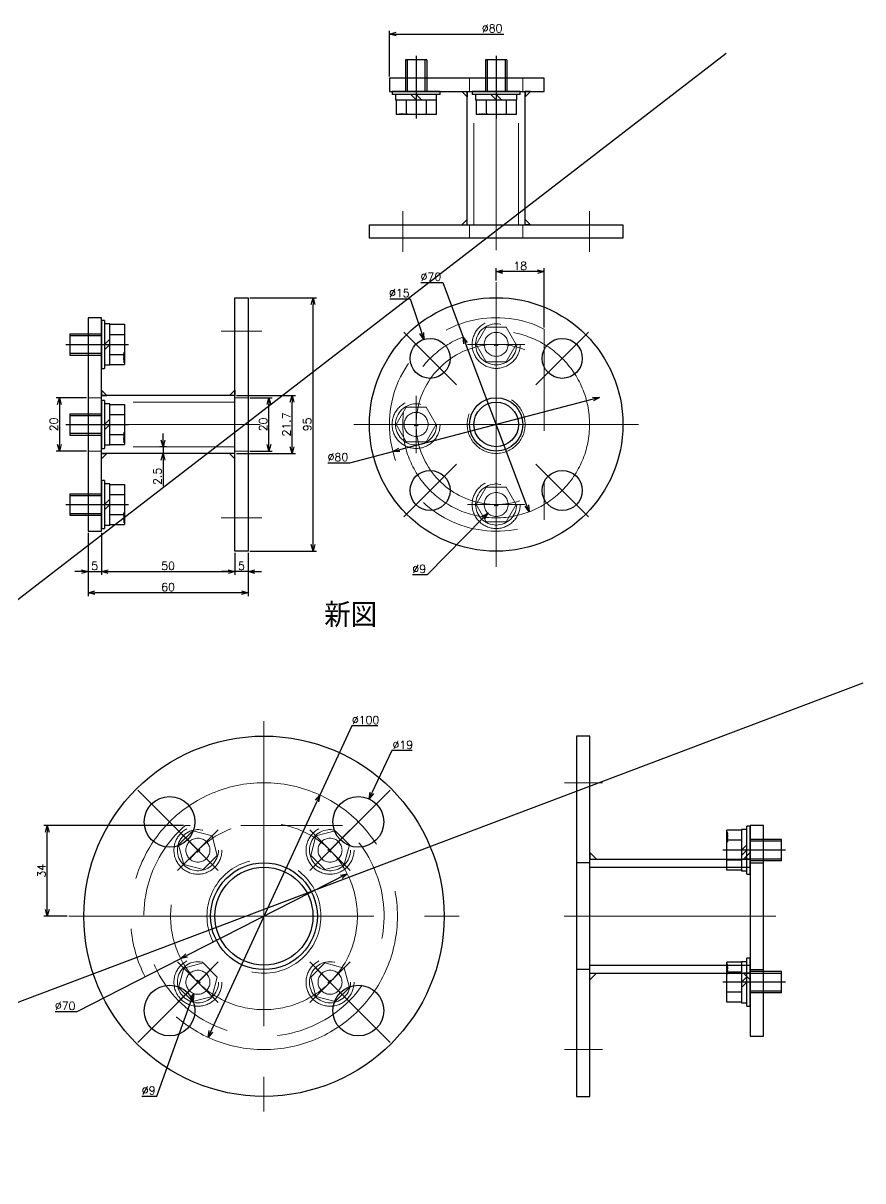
# Model space of a CAD drawing. Header units: millimetres. Extents: x -16130 to 36813, y -8099 to 27484.
# Drawn here: x 22106.4 to 22421.1, y 16719.6 to 17153.5 of the extents above; entities that cross this region are included whole.
import ezdxf

# ---------------------------------------------------------------- set-up
doc = ezdxf.new("R2010")
doc.units = ezdxf.units.MM
doc.header["$LTSCALE"] = 6
doc.header["$PDMODE"] = 99
doc.header["$PDSIZE"] = 1
doc.linetypes.add('CENTER2', pattern=[28.575, 19.05, -3.175, 3.175, -3.175])
doc.linetypes.add('HIDDEN', pattern=[9.525, 6.35, -3.175])
for name, color, linetype, lineweight in [('04_HIDDEN', 2, 'HIDDEN', 13), ('05_CENTER', 4, 'CENTER2', 13), ('07_TEXT', 3, 'Continuous', 13), ('08_DIM', 3, 'Continuous', 13)]:
    doc.layers.add(name, color=color, linetype=linetype, lineweight=lineweight)
doc.layers.add('10_DRAFT', color=8, linetype='Continuous', lineweight=0, plot=False)
doc.styles.add('KSS_TXT', font='txt.shx', dxfattribs={"bigfont": 'extfont2.shx'})
doc.styles.add('KSS_TXT_L', font='txt.shx', dxfattribs={"height": 3, "bigfont": 'extfont2.shx'})
doc.dimstyles.new('KSS_DIM', dxfattribs={"dimtxt": 3, "dimasz": 2.5, "dimexe": 1.25, "dimexo": 0.625, "dimtad": 1, "dimdsep": 46, "dimtxsty": 'KSS_TXT', "dimblk": 'OPEN30', "dimcen": 0, "dimazin": 2, "dimtfac": 0.75, "dimtmove": 0, "dimatfit": 3, "dimldrblk": 'OPEN30', "dimfxl": 1, "dimtolj": 1, "dimarcsym": 0})
doc.dimstyles.new('KSS_DIM$3', dxfattribs={"dimtxt": 3, "dimasz": 2.5, "dimexe": 1.25, "dimexo": 0.625, "dimtad": 1, "dimtih": 1, "dimtoh": 1, "dimdsep": 46, "dimtxsty": 'KSS_TXT', "dimblk": 'OPEN30', "dimcen": 0, "dimazin": 2, "dimtfac": 0.75, "dimtofl": 0, "dimtmove": 0, "dimatfit": 3, "dimldrblk": 'OPEN30', "dimfxl": 1, "dimtolj": 1, "dimarcsym": 0})

# ---------------------------------------------------------------- blocks, each defined once
blk = doc.blocks.new('A$C684B70C1')
at = {"color": 0}
for p, q in [((55, 10.85), (5, 10.85)), ((55, -10.85), (5, -10.85))]:
    blk.add_line(p, q, dxfattribs=at)
for points in [[(60, 47.5), (55, 47.5), (55, -47.5), (60, -47.5)], [(0, 40), (5, 40), (5, -40), (0, -40)]]:
    blk.add_lwpolyline(points, close=True, dxfattribs=at)
at = {"color": 3}
for points in [[(5, 10.85), (7, 10.85), (5, 12.85), (5, 12.85)], [(55, 10.85), (53, 10.85), (55, 12.85), (55, 12.85)], [(5, -10.85), (7, -10.85), (5, -12.85), (5, -12.85)], [(55, -10.85), (53, -10.85), (55, -12.85), (55, -12.85)]]:
    blk.add_lwpolyline(points, close=True, dxfattribs=at)
at = {"layer": '04_HIDDEN'}
for p, q in [((0, 10), (5, 10)), ((55, 10), (60, 10)), ((55, 8.35), (5, 8.35)), ((55, -8.35), (5, -8.35)), ((0, -10), (5, -10)), ((55, -10), (60, -10))]:
    blk.add_line(p, q, dxfattribs=at)
at = {"layer": '05_CENTER'}
for p, q in [((49.88, 35), (65.12, 35)), ((-5.12, 30), (10.12, 30)), ((-3.6, 0), (64.55, 0)), ((-5.12, -30), (10.12, -30)), ((49.88, -35), (65.12, -35))]:
    blk.add_line(p, q, dxfattribs=at)
blk = doc.blocks.new('A$C684B72EF')
at = {"color": 0}
for centre, radius in [((0, 0), 47.5), ((-24.75, 24.75), 7.5), ((24.75, 24.75), 7.5), ((0, 0), 10), ((0, 0), 8.35), ((-24.75, -24.75), 7.5), ((24.75, -24.75), 7.5)]:
    blk.add_circle(centre, radius, dxfattribs=at)
at = {"layer": '04_HIDDEN'}
blk.add_line((18, 35.72), (18, -35.72), dxfattribs=at)
for centre, radius in [((0, 30), 4.5), ((0, 0), 10.85), ((-30, 0), 4.5), ((0, -30), 4.5)]:
    blk.add_circle(centre, radius, dxfattribs=at)
blk.add_arc((0, 0), 40, 63.2563, 296.7437, dxfattribs=at)
at = {"layer": '05_CENTER'}
for p, q in [((0, -53.33), (0, 53.33)), ((-14.89, 14.89), (-34.61, 34.61)), ((14.89, 14.89), (34.61, 34.61)), ((-53.33, 0), (53.33, 0)), ((-14.89, -14.89), (-34.61, -34.61)), ((14.89, -14.89), (34.61, -34.61))]:
    blk.add_line(p, q, dxfattribs=at)
blk.add_circle((0, 0), 35, dxfattribs=at)
blk.add_arc((0, 0), 30, 68.9919, 291.0081, dxfattribs=at)
blk = doc.blocks.new('_Open30')
at = {"color": 0, "linetype": 'ByBlock', "lineweight": -2}
for p, q in [((-1, 0.27), (0, 0)), ((0, 0), (-1, -0.27)), ((0, 0), (-1, 0))]:
    blk.add_line(p, q, dxfattribs=at)
blk = doc.blocks.new('*D3663')
at = {"layer": '08_DIM', "color": 0, "lineweight": -2, "transparency": 16777216}
for p, q in [((22191.37, 17013.08), (22199.77, 17013.08)), ((22198.52, 16995.58), (22198.52, 17010.58)), ((22191.37, 16993.08), (22199.77, 16993.08))]:
    blk.add_line(p, q, dxfattribs=at)
at = {"layer": 'Defpoints', "color": 0, "transparency": 16777216}
for p in [(22190.75, 17013.08), (22198.52, 17013.08), (22190.75, 16993.08)]:
    blk.add_point(p, dxfattribs=at)
at = {"layer": '08_DIM', "color": 0, "lineweight": -2, "transparency": 16777216, "xscale": 2.5, "yscale": 2.5, "zscale": 2.5}
for p, rotation in [((22198.52, 17013.08), 90), ((22198.52, 16993.08), 270)]:
    blk.add_blockref('_Open30', p, dxfattribs=dict(at, rotation=rotation))
at = {"layer": '08_DIM', "color": 0, "transparency": 16777216, "insert": (22196.4, 17003.08), "char_height": 3, "attachment_point": 5, "rotation": 90, "style": 'KSS_TXT'}
blk.add_mtext('\\A1;20', dxfattribs=at)
blk = doc.blocks.new('*D3664')
at = {"layer": '08_DIM', "color": 0, "lineweight": -2, "transparency": 16777216}
for p, q in [((22186.37, 17013.93), (22208.47, 17013.93)), ((22207.22, 16994.73), (22207.22, 17011.43)), ((22186.37, 16992.23), (22208.47, 16992.23))]:
    blk.add_line(p, q, dxfattribs=at)
at = {"layer": 'Defpoints', "color": 0, "transparency": 16777216}
for p in [(22185.75, 17013.93), (22207.22, 17013.93), (22185.75, 16992.23)]:
    blk.add_point(p, dxfattribs=at)
at = {"layer": '08_DIM', "color": 0, "lineweight": -2, "transparency": 16777216, "xscale": 2.5, "yscale": 2.5, "zscale": 2.5}
for p, rotation in [((22207.22, 17013.93), 90), ((22207.22, 16992.23), 270)]:
    blk.add_blockref('_Open30', p, dxfattribs=dict(at, rotation=rotation))
at = {"layer": '08_DIM', "color": 0, "transparency": 16777216, "insert": (22205.1, 17003.08), "char_height": 3, "attachment_point": 5, "rotation": 90, "style": 'KSS_TXT'}
blk.add_mtext('\\A1;21.7', dxfattribs=at)
blk = doc.blocks.new('*D3665')
at = {"layer": '08_DIM', "color": 0, "lineweight": -2, "transparency": 16777216}
for p, q in [((22191.37, 17050.58), (22216.3, 17050.58)), ((22215.05, 16958.08), (22215.05, 17048.08)), ((22191.37, 16955.58), (22216.3, 16955.58))]:
    blk.add_line(p, q, dxfattribs=at)
at = {"layer": 'Defpoints', "color": 0, "transparency": 16777216}
for p in [(22190.75, 17050.58), (22215.05, 17050.58), (22190.75, 16955.58)]:
    blk.add_point(p, dxfattribs=at)
at = {"layer": '08_DIM', "color": 0, "lineweight": -2, "transparency": 16777216, "xscale": 2.5, "yscale": 2.5, "zscale": 2.5}
for p, rotation in [((22215.05, 17050.58), 90), ((22215.05, 16955.58), 270)]:
    blk.add_blockref('_Open30', p, dxfattribs=dict(at, rotation=rotation))
at = {"layer": '08_DIM', "color": 0, "transparency": 16777216, "insert": (22212.92, 17003.08), "char_height": 3, "attachment_point": 5, "rotation": 90, "style": 'KSS_TXT'}
blk.add_mtext('\\A1;95', dxfattribs=at)
blk = doc.blocks.new('*D3666')
at = {"layer": '08_DIM', "color": 0, "lineweight": -2, "transparency": 16777216}
for p, q in [((22283.67, 17057.04), (22283.67, 17061.61)), ((22299.17, 17060.36), (22286.17, 17060.36)), ((22301.67, 17039.43), (22301.67, 17061.61))]:
    blk.add_line(p, q, dxfattribs=at)
at = {"layer": 'Defpoints', "color": 0, "transparency": 16777216}
for p in [(22283.67, 17060.36), (22283.67, 17056.41), (22301.67, 17038.8)]:
    blk.add_point(p, dxfattribs=at)
at = {"layer": '08_DIM', "color": 0, "lineweight": -2, "transparency": 16777216, "xscale": 2.5, "yscale": 2.5, "zscale": 2.5, "rotation": 180}
blk.add_blockref('_Open30', (22283.67, 17060.36), dxfattribs=at)
at = {"layer": '08_DIM', "color": 0, "lineweight": -2, "transparency": 16777216, "xscale": 2.5, "yscale": 2.5, "zscale": 2.5}
blk.add_blockref('_Open30', (22301.67, 17060.36), dxfattribs=at)
at = {"layer": '08_DIM', "color": 0, "transparency": 16777216, "insert": (22292.67, 17062.48), "char_height": 3, "attachment_point": 5, "style": 'KSS_TXT'}
blk.add_mtext('\\A1;18', dxfattribs=at)
blk = doc.blocks.new('*D3667')
at = {"layer": '08_DIM', "color": 0, "lineweight": -2, "transparency": 16777216}
for p, q in [((22185.75, 16954.96), (22185.75, 16946.67)), ((22190.75, 16954.96), (22190.75, 16946.67)), ((22183.25, 16947.92), (22180.75, 16947.92)), ((22190.75, 16947.92), (22185.75, 16947.92)), ((22193.25, 16947.92), (22195.75, 16947.92))]:
    blk.add_line(p, q, dxfattribs=at)
at = {"layer": 'Defpoints', "color": 0, "transparency": 16777216}
for p in [(22185.75, 16955.58), (22190.75, 16955.58), (22185.75, 16947.92)]:
    blk.add_point(p, dxfattribs=at)
at = {"layer": '08_DIM', "color": 0, "lineweight": -2, "transparency": 16777216, "xscale": 2.5, "yscale": 2.5, "zscale": 2.5}
blk.add_blockref('_Open30', (22185.75, 16947.92), dxfattribs=at)
at = {"layer": '08_DIM', "color": 0, "lineweight": -2, "transparency": 16777216, "xscale": 2.5, "yscale": 2.5, "zscale": 2.5, "rotation": 180}
blk.add_blockref('_Open30', (22190.75, 16947.92), dxfattribs=at)
at = {"layer": '08_DIM', "color": 0, "transparency": 16777216, "insert": (22188.25, 16950.05), "char_height": 3, "attachment_point": 5, "style": 'KSS_TXT'}
blk.add_mtext('\\A1;5', dxfattribs=at)
blk = doc.blocks.new('*D3668')
at = {"layer": '08_DIM', "color": 0, "lineweight": -2, "transparency": 16777216}
for p, q in [((22130.75, 16962.46), (22130.75, 16938.76)), ((22190.75, 16954.96), (22190.75, 16938.76)), ((22188.25, 16940.01), (22133.25, 16940.01))]:
    blk.add_line(p, q, dxfattribs=at)
at = {"layer": 'Defpoints', "color": 0, "transparency": 16777216}
for p in [(22130.75, 16963.08), (22190.75, 16955.58), (22130.75, 16940.01)]:
    blk.add_point(p, dxfattribs=at)
at = {"layer": '08_DIM', "color": 0, "lineweight": -2, "transparency": 16777216, "xscale": 2.5, "yscale": 2.5, "zscale": 2.5, "rotation": 180}
blk.add_blockref('_Open30', (22130.75, 16940.01), dxfattribs=at)
at = {"layer": '08_DIM', "color": 0, "lineweight": -2, "transparency": 16777216, "xscale": 2.5, "yscale": 2.5, "zscale": 2.5}
blk.add_blockref('_Open30', (22190.75, 16940.01), dxfattribs=at)
at = {"layer": '08_DIM', "color": 0, "transparency": 16777216, "insert": (22160.75, 16942.14), "char_height": 3, "attachment_point": 5, "style": 'KSS_TXT'}
blk.add_mtext('\\A1;60', dxfattribs=at)
blk = doc.blocks.new('*D3669')
at = {"layer": '08_DIM', "color": 0, "lineweight": -2, "transparency": 16777216}
for p, q in [((22130.75, 16962.46), (22130.75, 16946.67)), ((22135.75, 16962.46), (22135.75, 16946.67)), ((22128.25, 16947.92), (22125.75, 16947.92)), ((22130.75, 16947.92), (22135.75, 16947.92)), ((22138.25, 16947.92), (22140.75, 16947.92))]:
    blk.add_line(p, q, dxfattribs=at)
at = {"layer": 'Defpoints', "color": 0, "transparency": 16777216}
for p in [(22130.75, 16963.08), (22135.75, 16963.08), (22135.75, 16947.92)]:
    blk.add_point(p, dxfattribs=at)
at = {"layer": '08_DIM', "color": 0, "lineweight": -2, "transparency": 16777216, "xscale": 2.5, "yscale": 2.5, "zscale": 2.5}
blk.add_blockref('_Open30', (22130.75, 16947.92), dxfattribs=at)
at = {"layer": '08_DIM', "color": 0, "lineweight": -2, "transparency": 16777216, "xscale": 2.5, "yscale": 2.5, "zscale": 2.5, "rotation": 180}
blk.add_blockref('_Open30', (22135.75, 16947.92), dxfattribs=at)
at = {"layer": '08_DIM', "color": 0, "transparency": 16777216, "insert": (22133.25, 16950.05), "char_height": 3, "attachment_point": 5, "style": 'KSS_TXT'}
blk.add_mtext('\\A1;5', dxfattribs=at)
blk = doc.blocks.new('*D3670')
at = {"layer": '08_DIM', "color": 0, "lineweight": -2, "transparency": 16777216}
for p, q in [((22130.12, 17013.08), (22118.78, 17013.08)), ((22120.03, 17010.58), (22120.03, 16995.58)), ((22130.12, 16993.08), (22118.78, 16993.08))]:
    blk.add_line(p, q, dxfattribs=at)
at = {"layer": 'Defpoints', "color": 0, "transparency": 16777216}
for p in [(22130.75, 17013.08), (22120.03, 16993.08), (22130.75, 16993.08)]:
    blk.add_point(p, dxfattribs=at)
at = {"layer": '08_DIM', "color": 0, "lineweight": -2, "transparency": 16777216, "xscale": 2.5, "yscale": 2.5, "zscale": 2.5}
for p, rotation in [((22120.03, 17013.08), 90), ((22120.03, 16993.08), 270)]:
    blk.add_blockref('_Open30', p, dxfattribs=dict(at, rotation=rotation))
at = {"layer": '08_DIM', "color": 0, "transparency": 16777216, "insert": (22117.91, 17003.08), "char_height": 3, "attachment_point": 5, "rotation": 90, "style": 'KSS_TXT'}
blk.add_mtext('\\A1;20', dxfattribs=at)
blk = doc.blocks.new('*D3671')
at = {"layer": '08_DIM', "color": 0, "lineweight": -2, "transparency": 16777216}
for p, q in [((22158.88, 16997.23), (22158.88, 16999.73)), ((22160.12, 16994.73), (22157.63, 16994.73)), ((22158.88, 16994.73), (22158.88, 16992.23)), ((22160.12, 16992.23), (22157.63, 16992.23)), ((22158.88, 16989.73), (22158.88, 16979.98))]:
    blk.add_line(p, q, dxfattribs=at)
at = {"layer": 'Defpoints', "color": 0, "transparency": 16777216}
for p in [(22160.75, 16994.73), (22158.88, 16992.23), (22160.75, 16992.23)]:
    blk.add_point(p, dxfattribs=at)
at = {"layer": '08_DIM', "color": 0, "lineweight": -2, "transparency": 16777216, "xscale": 2.5, "yscale": 2.5, "zscale": 2.5}
for p, rotation in [((22158.88, 16994.73), 270), ((22158.88, 16992.23), 90)]:
    blk.add_blockref('_Open30', p, dxfattribs=dict(at, rotation=rotation))
at = {"layer": '08_DIM', "color": 0, "transparency": 16777216, "insert": (22156.76, 16983.61), "char_height": 3, "attachment_point": 5, "rotation": 90, "style": 'KSS_TXT'}
blk.add_mtext('\\A1;2.5', dxfattribs=at)
blk = doc.blocks.new('*D3672')
at = {"layer": '08_DIM', "color": 0, "lineweight": -2, "transparency": 16777216}
for p, q in [((22243.89, 17050.16), (22251.51, 17050.16)), ((22251.51, 17050.16), (22255.78, 17037.32))]:
    blk.add_line(p, q, dxfattribs=at)
at = {"layer": 'Defpoints', "color": 0, "transparency": 16777216}
for p in [(22256.56, 17034.95), (22261.29, 17020.71)]:
    blk.add_point(p, dxfattribs=at)
at = {"layer": '08_DIM', "color": 0, "lineweight": -2, "transparency": 16777216, "xscale": 2.5, "yscale": 2.5, "zscale": 2.5, "rotation": 288.3620675400327}
blk.add_blockref('_Open30', (22256.56, 17034.95), dxfattribs=at)
at = {"layer": '08_DIM', "color": 0, "transparency": 16777216, "insert": (22247.39, 17052.29), "char_height": 3, "attachment_point": 5, "style": 'KSS_TXT'}
blk.add_mtext('\\A1;%%C15', dxfattribs=at)
blk = doc.blocks.new('*D3673')
at = {"layer": '08_DIM', "color": 0, "lineweight": -2, "transparency": 16777216}
for p, q in [((22255.39, 17056.3), (22263.64, 17056.3)), ((22263.64, 17056.3), (22271.34, 17035.84)), ((22296, 16970.32), (22272.23, 17033.5))]:
    blk.add_line(p, q, dxfattribs=at)
at = {"layer": 'Defpoints', "color": 0, "transparency": 16777216}
for p in [(22271.34, 17035.84), (22296, 16970.32)]:
    blk.add_point(p, dxfattribs=at)
at = {"layer": '08_DIM', "color": 0, "lineweight": -2, "transparency": 16777216, "xscale": 2.5, "yscale": 2.5, "zscale": 2.5}
for p, rotation in [((22271.34, 17035.84), 110.62580146954), ((22296, 16970.32), 290.62580146954)]:
    blk.add_blockref('_Open30', p, dxfattribs=dict(at, rotation=rotation))
at = {"layer": '08_DIM', "color": 0, "transparency": 16777216, "insert": (22259.21, 17058.42), "char_height": 3, "attachment_point": 5, "style": 'KSS_TXT'}
blk.add_mtext('\\A1;%%C70', dxfattribs=at)
blk = doc.blocks.new('*D3685')
at = {"layer": '08_DIM', "color": 0, "lineweight": -2, "transparency": 16777216}
for p, q in [((22135.75, 16962.46), (22135.75, 16946.67)), ((22185.75, 16954.96), (22185.75, 16946.67)), ((22138.25, 16947.92), (22183.25, 16947.92))]:
    blk.add_line(p, q, dxfattribs=at)
at = {"layer": 'Defpoints', "color": 0, "transparency": 16777216}
for p in [(22135.75, 16963.08), (22185.75, 16955.58), (22185.75, 16947.92)]:
    blk.add_point(p, dxfattribs=at)
at = {"layer": '08_DIM', "color": 0, "lineweight": -2, "transparency": 16777216, "xscale": 2.5, "yscale": 2.5, "zscale": 2.5, "rotation": 180}
blk.add_blockref('_Open30', (22135.75, 16947.92), dxfattribs=at)
at = {"layer": '08_DIM', "color": 0, "lineweight": -2, "transparency": 16777216, "xscale": 2.5, "yscale": 2.5, "zscale": 2.5}
blk.add_blockref('_Open30', (22185.75, 16947.92), dxfattribs=at)
at = {"layer": '08_DIM', "color": 0, "transparency": 16777216, "insert": (22160.75, 16950.05), "char_height": 3, "attachment_point": 5, "style": 'KSS_TXT'}
blk.add_mtext('\\A1;50', dxfattribs=at)
blk = doc.blocks.new('A$C684B73BF')
at = {"color": 0}
for centre, radius in [((0, 0), 67.5), ((-35.36, 35.36), 9.5), ((35.36, 35.36), 9.5), ((0, 0), 20), ((0, 0), 18.35), ((-35.36, -35.36), 9.5), ((35.36, -35.36), 9.5)]:
    blk.add_circle(centre, radius, dxfattribs=at)
at = {"layer": '04_HIDDEN'}
blk.add_line((29.48, 34), (-29.48, 34), dxfattribs=at)
for centre, radius in [((-24.75, 24.75), 4.5), ((24.75, 24.75), 4.5), ((0, 0), 21.35), ((-24.75, -24.75), 4.5), ((24.75, -24.75), 4.5)]:
    blk.add_circle(centre, radius, dxfattribs=at)
blk.add_arc((0, 0), 45, 130.9261, 49.0739, dxfattribs=at)
at = {"layer": '05_CENTER'}
for p, q in [((0, 73.14), (0, -73.14)), ((-23.43, 23.43), (-47.28, 47.28)), ((23.43, 23.43), (47.28, 47.28)), ((-29.94, 29.94), (-19.56, 19.56)), ((29.94, 29.94), (19.56, 19.56)), ((-73.14, 0), (73.14, 0)), ((-29.94, -29.94), (-19.56, -19.56)), ((29.94, -29.94), (19.56, -19.56)), ((-23.43, -23.43), (-47.28, -47.28)), ((23.43, -23.43), (47.28, -47.28))]:
    blk.add_line(p, q, dxfattribs=at)
for radius in [50, 35]:
    blk.add_circle((0, 0), radius, dxfattribs=at)
blk = doc.blocks.new('*D3692')
at = {"layer": '08_DIM', "color": 0, "lineweight": -2, "transparency": 16777216}
for p, q in [((22244.55, 16880.89), (22237.12, 16865.02)), ((22252.18, 16880.89), (22244.55, 16880.89))]:
    blk.add_line(p, q, dxfattribs=at)
at = {"layer": 'Defpoints', "color": 0, "transparency": 16777216}
for p in [(22236.06, 16862.75), (22228, 16845.55)]:
    blk.add_point(p, dxfattribs=at)
at = {"layer": '08_DIM', "color": 0, "lineweight": -2, "transparency": 16777216, "xscale": 2.5, "yscale": 2.5, "zscale": 2.5, "rotation": 244.9040557583574}
blk.add_blockref('_Open30', (22236.06, 16862.75), dxfattribs=at)
at = {"layer": '08_DIM', "color": 0, "transparency": 16777216, "insert": (22248.68, 16883.02), "char_height": 3, "attachment_point": 5, "style": 'KSS_TXT'}
blk.add_mtext('\\A1;%%C19', dxfattribs=at)
blk = doc.blocks.new('*D3693')
at = {"layer": '08_DIM', "color": 0, "lineweight": -2, "transparency": 16777216}
for p, q in [((22229.56, 16890.17), (22217.6, 16864.21)), ((22239.31, 16890.17), (22229.56, 16890.17)), ((22175.75, 16773.38), (22216.55, 16861.94))]:
    blk.add_line(p, q, dxfattribs=at)
at = {"layer": 'Defpoints', "color": 0, "transparency": 16777216}
for p in [(22217.6, 16864.21), (22175.75, 16773.38)]:
    blk.add_point(p, dxfattribs=at)
at = {"layer": '08_DIM', "color": 0, "lineweight": -2, "transparency": 16777216, "xscale": 2.5, "yscale": 2.5, "zscale": 2.5}
for p, rotation in [((22217.6, 16864.21), 65.26226660859625), ((22175.75, 16773.38), 245.2622666085962)]:
    blk.add_blockref('_Open30', p, dxfattribs=dict(at, rotation=rotation))
at = {"layer": '08_DIM', "color": 0, "transparency": 16777216, "insert": (22234.75, 16892.3), "char_height": 3, "attachment_point": 5, "style": 'KSS_TXT'}
blk.add_mtext('\\A1;%%C100', dxfattribs=at)
blk = doc.blocks.new('*D3694')
at = {"layer": '08_DIM', "color": 0, "lineweight": -2, "transparency": 16777216}
for p, q in [((22156.58, 16751.38), (22169.56, 16787.46)), ((22150.96, 16751.38), (22156.58, 16751.38))]:
    blk.add_line(p, q, dxfattribs=at)
at = {"layer": 'Defpoints', "color": 0, "transparency": 16777216}
for p in [(22173.45, 16798.28), (22170.4, 16789.81)]:
    blk.add_point(p, dxfattribs=at)
at = {"layer": '08_DIM', "color": 0, "lineweight": -2, "transparency": 16777216, "xscale": 2.5, "yscale": 2.5, "zscale": 2.5, "rotation": 70.22407814326742}
blk.add_blockref('_Open30', (22170.4, 16789.81), dxfattribs=at)
at = {"layer": '08_DIM', "color": 0, "transparency": 16777216, "insert": (22153.46, 16753.51), "char_height": 3, "attachment_point": 5, "style": 'KSS_TXT'}
blk.add_mtext('\\A1;%%C9', dxfattribs=at)
blk = doc.blocks.new('*D3695')
at = {"layer": '08_DIM', "color": 0, "lineweight": -2, "transparency": 16777216}
for p, q in [((22227.85, 16834.7), (22167.72, 16804.03)), ((22126.63, 16783.08), (22165.49, 16802.9)), ((22118.38, 16783.08), (22126.63, 16783.08))]:
    blk.add_line(p, q, dxfattribs=at)
at = {"layer": 'Defpoints', "color": 0, "transparency": 16777216}
for p in [(22227.85, 16834.7), (22165.49, 16802.9)]:
    blk.add_point(p, dxfattribs=at)
at = {"layer": '08_DIM', "color": 0, "lineweight": -2, "transparency": 16777216, "xscale": 2.5, "yscale": 2.5, "zscale": 2.5}
for p, rotation in [((22227.85, 16834.7), 27.01951214676804), ((22165.49, 16802.9), 207.019512146768)]:
    blk.add_blockref('_Open30', p, dxfattribs=dict(at, rotation=rotation))
at = {"layer": '08_DIM', "color": 0, "transparency": 16777216, "insert": (22122.19, 16785.2), "char_height": 3, "attachment_point": 5, "style": 'KSS_TXT'}
blk.add_mtext('\\A1;%%C70', dxfattribs=at)
blk = doc.blocks.new('*D3700')
at = {"layer": '08_DIM', "color": 0, "lineweight": -2, "transparency": 16777216}
for p, q in [((22166.57, 16852.8), (22114.23, 16852.8)), ((22115.48, 16821.3), (22115.48, 16850.3)), ((22122.91, 16818.8), (22114.23, 16818.8))]:
    blk.add_line(p, q, dxfattribs=at)
at = {"layer": 'Defpoints', "color": 0, "transparency": 16777216}
for p in [(22115.48, 16852.8), (22167.2, 16852.8), (22123.53, 16818.8)]:
    blk.add_point(p, dxfattribs=at)
at = {"layer": '08_DIM', "color": 0, "lineweight": -2, "transparency": 16777216, "xscale": 2.5, "yscale": 2.5, "zscale": 2.5}
for p, rotation in [((22115.48, 16852.8), 90), ((22115.48, 16818.8), 270)]:
    blk.add_blockref('_Open30', p, dxfattribs=dict(at, rotation=rotation))
at = {"layer": '08_DIM', "color": 0, "transparency": 16777216, "insert": (22113.35, 16835.8), "char_height": 3, "attachment_point": 5, "rotation": 90, "style": 'KSS_TXT'}
blk.add_mtext('\\A1;34', dxfattribs=at)
blk = doc.blocks.new('A$C684B81BE')
at = {"color": 0}
for p, q in [((-10.85, -55), (-10.85, -5)), ((10.85, -55), (10.85, -5))]:
    blk.add_line(p, q, dxfattribs=at)
for points in [[(-40, 0), (-40, -5), (18, -5), (18, 0)], [(-47.5, -55), (47.5, -55), (47.5, -60), (-47.5, -60)]]:
    blk.add_lwpolyline(points, close=True, dxfattribs=at)
at = {"color": 3}
for points in [[(-10.85, -5), (-10.85, -7), (-12.85, -5), (-12.85, -5)], [(10.85, -5), (10.85, -7), (12.85, -5), (12.85, -5)], [(-10.85, -55), (-10.85, -53), (-12.85, -55), (-12.85, -55)], [(10.85, -55), (10.85, -53), (12.85, -55), (12.85, -55)]]:
    blk.add_lwpolyline(points, close=True, dxfattribs=at)
at = {"layer": '04_HIDDEN'}
for p, q in [((-10, 0), (-10, -5)), ((10, 0), (10, -5)), ((-8.35, -55), (-8.35, -5)), ((8.35, -55), (8.35, -5)), ((-10, -55), (-10, -60)), ((10, -55), (10, -60))]:
    blk.add_line(p, q, dxfattribs=at)
at = {"layer": '05_CENTER'}
for p, q in [((-30, 5.12), (-30, -10.12)), ((0, 3.6), (0, -64.55)), ((-35, -49.88), (-35, -65.12)), ((35, -49.88), (35, -65.12))]:
    blk.add_line(p, q, dxfattribs=at)
blk = doc.blocks.new('A$C67FD2836_1_1_1_1')
at = {"color": 0, "linetype": 'CENTER2'}
for p, q in [((0, -10.75), (0, 10.75)), ((-10.75, 0), (10.75, 0))]:
    blk.add_line(p, q, dxfattribs=at)
at = {"color": 0}
for p, q in [((-7.51, 0), (-3.75, 6.5)), ((-3.75, 6.5), (3.75, 6.5)), ((3.75, 6.5), (7.51, 0)), ((-3.75, -6.5), (-7.51, 0)), ((7.51, 0), (3.75, -6.5)), ((3.75, -6.5), (-3.75, -6.5))]:
    blk.add_line(p, q, dxfattribs=at)
for radius in [9, 7.7]:
    blk.add_circle((0, 0), radius, dxfattribs=at)
at = {"layer": '10_DRAFT', "style": 'KSS_TXT_L'}
blk.add_text('BT-M8', height=0.3, dxfattribs=at).set_placement((-0.69, -0.48))
blk = doc.blocks.new('*D3827')
at = {"layer": '08_DIM', "color": 0, "lineweight": -2, "transparency": 16777216}
for p, q in [((22257.96, 16946.8), (22278.78, 16968.08)), ((22252.34, 16946.8), (22257.96, 16946.8))]:
    blk.add_line(p, q, dxfattribs=at)
at = {"layer": 'Defpoints', "color": 0, "transparency": 16777216}
for p in [(22286.82, 16976.3), (22280.53, 16969.86)]:
    blk.add_point(p, dxfattribs=at)
at = {"layer": '08_DIM', "color": 0, "lineweight": -2, "transparency": 16777216, "xscale": 2.5, "yscale": 2.5, "zscale": 2.5, "rotation": 45.62868529195611}
blk.add_blockref('_Open30', (22280.53, 16969.86), dxfattribs=at)
at = {"layer": '08_DIM', "color": 0, "transparency": 16777216, "insert": (22254.84, 16948.93), "char_height": 3, "attachment_point": 5, "style": 'KSS_TXT'}
blk.add_mtext('\\A1;%%C9', dxfattribs=at)
blk = doc.blocks.new('A$C4F344C99_1')
at = {"color": 0}
for p, q in [((-7.51, 8.7), (7.51, 8.7)), ((-7.51, 3.2), (-7.51, 8.7)), ((-3.75, 3.2), (-3.75, 8.7)), ((3.75, 3.2), (3.75, 8.7)), ((7.51, 3.2), (7.51, 8.7)), ((-9, 1.2), (9, 1.2)), ((-9, 1.2), (-9, 0)), ((-9, 0), (9, 0)), ((-7.7, 3.2), (-7.7, 1.2)), ((7.7, 3.2), (-7.7, 3.2)), ((0, 1.2), (-2, 3.2)), ((0, 3.2), (2, 1.2)), ((7.7, 1.2), (7.7, 3.2)), ((9, 0), (9, 1.2))]:
    blk.add_line(p, q, dxfattribs=at)
at = {"color": 0, "linetype": 'CENTER2'}
blk.add_line((0, -13.3), (0, 10.2), dxfattribs=at)
at = {"color": 0, "linetype": 'HIDDEN'}
for p, q in [((-4, -11.8), (-4, 0)), ((-3.32, -11.8), (-3.32, 0)), ((3.32, -11.8), (3.32, 0)), ((4, -11.8), (4, 0)), ((-4, -11.8), (4, -11.8))]:
    blk.add_line(p, q, dxfattribs=at)
at = {"layer": '10_DRAFT', "style": 'KSS_TXT_L'}
blk.add_text('BT-M8x15L,SW,PW', height=0.3, dxfattribs=at).set_placement((3.13, 8.36))
blk = doc.blocks.new('*D3831')
at = {"layer": '08_DIM', "color": 0, "lineweight": -2, "transparency": 16777216}
for p, q in [((22243.67, 17133.52), (22243.67, 17150.61)), ((22246.17, 17149.36), (22286.59, 17149.36))]:
    blk.add_line(p, q, dxfattribs=at)
at = {"layer": 'Defpoints', "color": 0, "transparency": 16777216}
for p in [(22283.67, 17149.36), (22243.67, 17132.89), (22283.67, 17127.89)]:
    blk.add_point(p, dxfattribs=at)
at = {"layer": '08_DIM', "color": 0, "lineweight": -2, "transparency": 16777216, "xscale": 2.5, "yscale": 2.5, "zscale": 2.5, "rotation": 180}
blk.add_blockref('_Open30', (22243.67, 17149.36), dxfattribs=at)
at = {"layer": '08_DIM', "color": 0, "transparency": 16777216, "insert": (22282.16, 17151.48), "char_height": 3, "attachment_point": 5, "style": 'KSS_TXT'}
blk.add_mtext('\\A1;%%C80', dxfattribs=at)
blk = doc.blocks.new('_None')
blk = doc.blocks.new('*D3832')
at = {"layer": '08_DIM', "color": 0, "lineweight": -2, "transparency": 16777216}
for p, q in [((22322.37, 17013.22), (22247.4, 16993.58)), ((22228.82, 16988.71), (22244.98, 16992.94)), ((22220.57, 16988.71), (22228.82, 16988.71))]:
    blk.add_line(p, q, dxfattribs=at)
at = {"layer": 'Defpoints', "color": 0, "transparency": 16777216}
for p in [(22322.37, 17013.22), (22244.98, 16992.94)]:
    blk.add_point(p, dxfattribs=at)
at = {"layer": '08_DIM', "color": 0, "lineweight": -2, "transparency": 16777216, "xscale": 2.5, "yscale": 2.5, "zscale": 2.5}
for p, rotation in [((22322.37, 17013.22), 14.68223969800642), ((22244.98, 16992.94), 194.6822396980064)]:
    blk.add_blockref('_Open30', p, dxfattribs=dict(at, rotation=rotation))
at = {"layer": '08_DIM', "color": 0, "transparency": 16777216, "insert": (22224.38, 16990.83), "char_height": 3, "attachment_point": 5, "style": 'KSS_TXT'}
blk.add_mtext('\\A1;%%C80', dxfattribs=at)
blk = doc.blocks.new('A$C684D0D81')
at = {"color": 0}
for p, q in [((-65, 20), (-70, 20)), ((-65, 21.35), (-5, 21.35)), ((-65, 18.35), (-5, 18.35)), ((-5, 20), (0, 20)), ((-65, -20), (-70, -20)), ((-65, -18.35), (-5, -18.35)), ((-65, -21.35), (-5, -21.35)), ((-5, -20), (0, -20))]:
    blk.add_line(p, q, dxfattribs=at)
for points in [[(-65, 67.5), (-70, 67.5), (-70, -67.5), (-65, -67.5)], [(0, 34), (-5, 34), (-5, -45), (0, -45)]]:
    blk.add_lwpolyline(points, close=True, dxfattribs=at)
at = {"color": 3}
for points in [[(-65, 21.35), (-62.5, 21.35), (-62.5, 21.35), (-65, 23.85)], [(-5, 21.35), (-7.5, 21.35), (-7.5, 21.35), (-5, 23.85)], [(-65, -21.35), (-62.5, -21.35), (-62.5, -21.35), (-65, -23.85)], [(-5, -21.35), (-7.5, -21.35), (-7.5, -21.35), (-5, -23.85)]]:
    blk.add_lwpolyline(points, close=True, dxfattribs=at)
at = {"layer": '05_CENTER'}
for p, q in [((-60.34, 50), (-74.57, 50)), ((4.66, 24.75), (-9.57, 24.75)), ((-74.62, 0), (4.68, 0)), ((4.66, -24.75), (-9.57, -24.75)), ((-60.34, -50), (-74.57, -50))]:
    blk.add_line(p, q, dxfattribs=at)

msp = doc.modelspace()

# ---------------------------------------------------------------- linework, layer by layer
at = {"color": 2}
for p, q in [((22369.85644, 17142.04855), (22093.72792, 16929.12352)), ((22421.05908, 16906.15067), (21927.31933, 16719.62676))]:
    msp.add_line(p, q, dxfattribs=at)

# ---------------------------------------------------------------- block references
for p, rotation in [((22253.67399, 17127.89066), 180), ((22283.67399, 17127.89066), 180), ((22135.74547, 17033.08047), 270), ((22135.74547, 17003.08047), 270), ((22135.74547, 16973.08047), 270), ((22378.81755, 16843.5448), 89.99999999999999), ((22378.81755, 16794.04733), 89.99999999999999)]:
    msp.add_blockref('A$C4F344C99_1', p, dxfattribs=dict(rotation=rotation))
for name, p in [('A$C684B81BE', (22283.67399, 17132.89066)), ('A$C684B72EF', (22283.67399, 17003.08047)), ('A$C684B73BF', (22196.67399, 16818.79607)), ('A$C684D0D81', (22383.81755, 16818.79607))]:
    msp.add_blockref(name, p)
at = {"xscale": -1, "rotation": 180}
msp.add_blockref('A$C684B70C1', (22130.74547, 17003.08047), dxfattribs=at)
at = {"layer": '04_HIDDEN'}
for p, rotation in [((22283.67399, 17033.08047), 359.9999999999999), ((22253.67399, 17003.08047), 359.9999999999999), ((22283.67399, 16973.08047), 359.9999999999999), ((22171.92525, 16843.5448), 44.99999999999999), ((22221.42272, 16843.5448), 314.9999999999999), ((22171.92525, 16794.04733), 135), ((22221.42272, 16794.04733), 225)]:
    msp.add_blockref('A$C67FD2836_1_1_1_1', p, dxfattribs=dict(at, rotation=rotation))

# ---------------------------------------------------------------- texts
at = {"layer": '07_TEXT', "color": 1, "style": 'KSS_TXT'}
msp.add_text('新図', height=9, dxfattribs=at).set_placement((22219.26061, 16927.11048))

# ---------------------------------------------------------------- dimensions: what is measured, and where the dimension line sits
at = {"layer": '08_DIM'}
dim = msp.add_linear_dim(base=(22283.67399, 17149.35838), p1=(22243.67399, 17132.89066), p2=(22283.67399, 17127.89066), angle=180, dimstyle='KSS_DIM', override={"dimscale": 1, "dimlfac": 2, "dimpost": '%%C<>', "dimblk2": 'None', "dimse2": 1, "dimsd2": 1}, dxfattribs=at)
dim.commit()
dim.dimension.update_dxf_attribs({"geometry": '*D3831', "text_midpoint": (22282.15684, 17149.35838), "dimtype": 160})
for base, p1, p2, picture, middle in [((22283.67399, 17060.35917), (22301.67399, 17038.80161), (22283.67399, 17056.41186), '*D3666', (22292.67399, 17062.48417)), ((22185.74547, 16947.92127), (22135.74547, 16963.08047), (22185.74547, 16955.58047), '*D3685', (22160.74547, 16950.04836))]:
    dim = msp.add_linear_dim(base=base, p1=p1, p2=p2, dimstyle='KSS_DIM', dxfattribs=at)
    dim.commit()
    dim.dimension.update_dxf_attribs({"geometry": picture, "text_midpoint": middle})
for p1, p2, override, picture, middle in [((22296.0032, 16970.32394), (22271.34478, 17035.83701), {"dimpost": '%%C<>', "dimtix": 1, "dimatfit": 2}, '*D3673', (22259.20642, 17056.29682)), ((22261.2879, 17020.71107), (22256.56259, 17034.94734), {"dimpost": '%%C<>'}, '*D3672', (22247.3877, 17050.16149)), ((22322.36784, 17013.21879), (22244.98013, 16992.94215), {"dimpost": '%%C<>', "dimtix": 1, "dimatfit": 2}, '*D3832', (22228.81991, 16988.70795)), ((22286.82086, 16976.29717), (22280.52711, 16969.86377), {"dimpost": '%%C<>'}, '*D3827', (22254.83854, 16946.80023)), ((22175.75072, 16773.38443), (22217.59725, 16864.20771), {"dimpost": '%%C<>', "dimtix": 1, "dimatfit": 2}, '*D3693', (22234.74793, 16890.17246)), ((22228.00004, 16845.54822), (22236.05861, 16862.7546), {"dimpost": '%%C<>'}, '*D3692', (22248.67863, 16880.89139)), ((22227.8538, 16834.69635), (22165.49417, 16802.89578), {"dimpost": '%%C<>', "dimtix": 1, "dimatfit": 2}, '*D3695', (22122.19286, 16783.07701)), ((22173.44779, 16798.28193), (22170.40271, 16789.81273), {"dimpost": '%%C<>'}, '*D3694', (22153.45919, 16751.38159))]:
    dim = msp.add_diameter_dim_2p(p1=p1, p2=p2, dimstyle='KSS_DIM$3', override=override, dxfattribs=at)
    dim.commit()
    dim.dimension.update_dxf_attribs({"geometry": picture, "text_midpoint": middle, "dimtype": 163})
for base, p1, p2, angle, picture, middle in [((22215.04682, 17050.58047), (22190.74547, 16955.58047), (22190.74547, 17050.58047), 270, '*D3665', (22212.91973, 17003.08047)), ((22120.03072, 16993.08047), (22130.74547, 17013.08047), (22130.74547, 16993.08047), 270, '*D3670', (22117.90572, 17003.08047)), ((22207.22427, 17013.93047), (22185.74547, 16992.23047), (22185.74547, 17013.93047), 270, '*D3664', (22205.09927, 17003.08047)), ((22198.52158, 17013.08047), (22190.74547, 16993.08047), (22190.74547, 17013.08047), 270, '*D3663', (22196.39658, 17003.08047)), ((22158.8846, 16992.23047), (22160.74547, 16994.73047), (22160.74547, 16992.23047), 270, '*D3671', (22156.75752, 16983.60547)), ((22135.74547, 16947.92127), (22130.74547, 16963.08047), (22135.74547, 16963.08047), 180, '*D3669', (22133.24547, 16950.04836)), ((22130.74547, 16940.01245), (22190.74547, 16955.58047), (22130.74547, 16963.08047), 180, '*D3668', (22160.74547, 16942.13745)), ((22185.74547, 16947.92127), (22190.74547, 16955.58047), (22185.74547, 16955.58047), 180, '*D3667', (22188.24547, 16950.04836)), ((22115.47819, 16852.79607), (22123.53384, 16818.79607), (22167.19518, 16852.79607), 90, '*D3700', (22113.35319, 16835.79607))]:
    dim = msp.add_linear_dim(base=base, p1=p1, p2=p2, angle=angle, dimstyle='KSS_DIM', dxfattribs=at)
    dim.commit()
    dim.dimension.update_dxf_attribs({"geometry": picture, "text_midpoint": middle})

doc.saveas('drawing.dxf')
